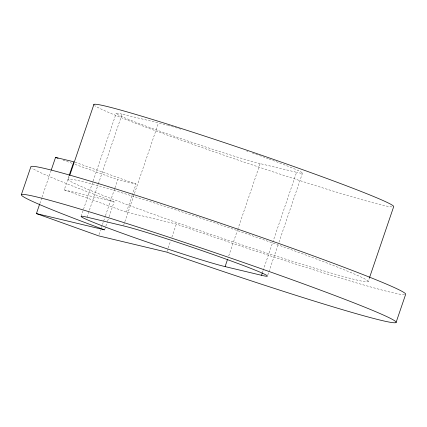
<?xml version="1.0" encoding="UTF-8"?>
<svg xmlns="http://www.w3.org/2000/svg" width="427" height="427" viewBox="0 0 427 427"><rect width="100%" height="100%" fill="white"/><g stroke="black" fill="none" stroke-linecap="round" stroke-linejoin="round"><path stroke-width="0.32" stroke-dasharray="2.13 1.6" d="M39.86 203.492L41.793 197.813M42.011 197.178L51.037 170.667M404.625 294.683A197.968 7.601 18.8 0 1 178.838 224.933L176.346 224.036L126.44 212.123L64.253 189.866L68.928 176.132M68.384 179.393L69.457 176.25M81.103 216.345L116.171 113.347M87.017 217.178L98.135 184.517M98.349 183.888L122.079 114.18L158.497 122.875A79.187 3.042 18.8 0 1 167.368 125.223M99.037 234.594L100.542 230.174M101.402 227.65L102.261 225.125M102.475 224.49L105.266 216.286M105.48 215.656L114.724 188.51M114.938 187.88L117.729 179.676L135.999 184.037L132.386 194.648M104.807 229.24L105.661 226.748M105.869 226.123L107.358 221.752M107.572 221.127L108.848 217.38M109.061 216.756L114.158 201.779A197.968 7.601 18.8 0 1 31.838 167.944M126.44 212.123L132.173 195.272M123.649 225.242L158.497 122.875M166.994 251.503L170.394 241.517M171.878 237.145L176.346 224.036M228.723 255.928L237.487 230.18M237.7 229.55L260.15 163.61L296.568 172.3L263.213 270.275M262.573 272.159L263 270.905M267.846 274.876L268.7 272.362M268.914 271.737L278.11 244.73M278.964 242.216L302.481 173.132M368.175 281.585A158.374 6.079 18.8 0 0 146.392 200.423A158.374 6.079 18.8 0 0 140.28 209.465A158.374 6.079 18.8 0 0 368.175 281.585L369.462 277.806M64.253 189.866L114.158 201.779M75.072 162.223L135.999 184.037M63.084 160.109L71.88 163.258M75.019 164.384L117.729 179.676M392.05 206.93A158.374 6.079 18.8 0 1 240.252 160.803A158.374 6.079 18.8 0 1 94.629 105.544M260.15 163.61A79.187 3.042 18.8 0 1 161.886 131.916A79.187 3.042 18.8 0 1 122.079 114.18M269.181 159.074A79.187 3.042 18.8 0 1 296.568 172.3M167.939 125.383A79.187 3.042 18.8 0 1 181.117 129.29M246.747 151.014A79.187 3.042 18.8 0 1 247.879 151.414M252.373 152.999A79.187 3.042 18.8 0 1 268.62 158.865"/><path stroke-width="0.64" d="M21.35 194.712L30.915 166.621A197.968 7.601 18.8 0 1 222.691 223.967A197.968 7.601 18.8 0 1 405.65 294.358L396.085 322.449M36.423 213.591L104.599 229.865A197.968 7.601 18.8 0 1 105.405 216.772A197.968 7.601 18.8 0 1 392.909 319.695A197.968 7.601 18.8 0 1 169.273 253.024L166.781 252.127L98.605 235.853L36.423 213.591L39.647 204.122M51.251 170.037L55.547 157.414L73.818 161.774L69.142 175.508M69.884 174.99L93.887 104.487M262.359 272.784L261.505 275.298A79.187 3.042 18.8 0 0 221.704 257.561A79.187 3.042 18.8 0 0 123.435 225.867L87.017 217.178A79.187 3.042 18.8 0 0 126.824 234.914A79.187 3.042 18.8 0 0 225.088 266.603L227.442 259.696M369.462 277.806L393.678 206.679A158.374 6.079 18.8 0 0 242.6 148.761A158.374 6.079 18.8 0 0 93.961 104.914M225.088 266.603L261.505 275.298M55.547 157.414L58.061 158.31"/></g></svg>
